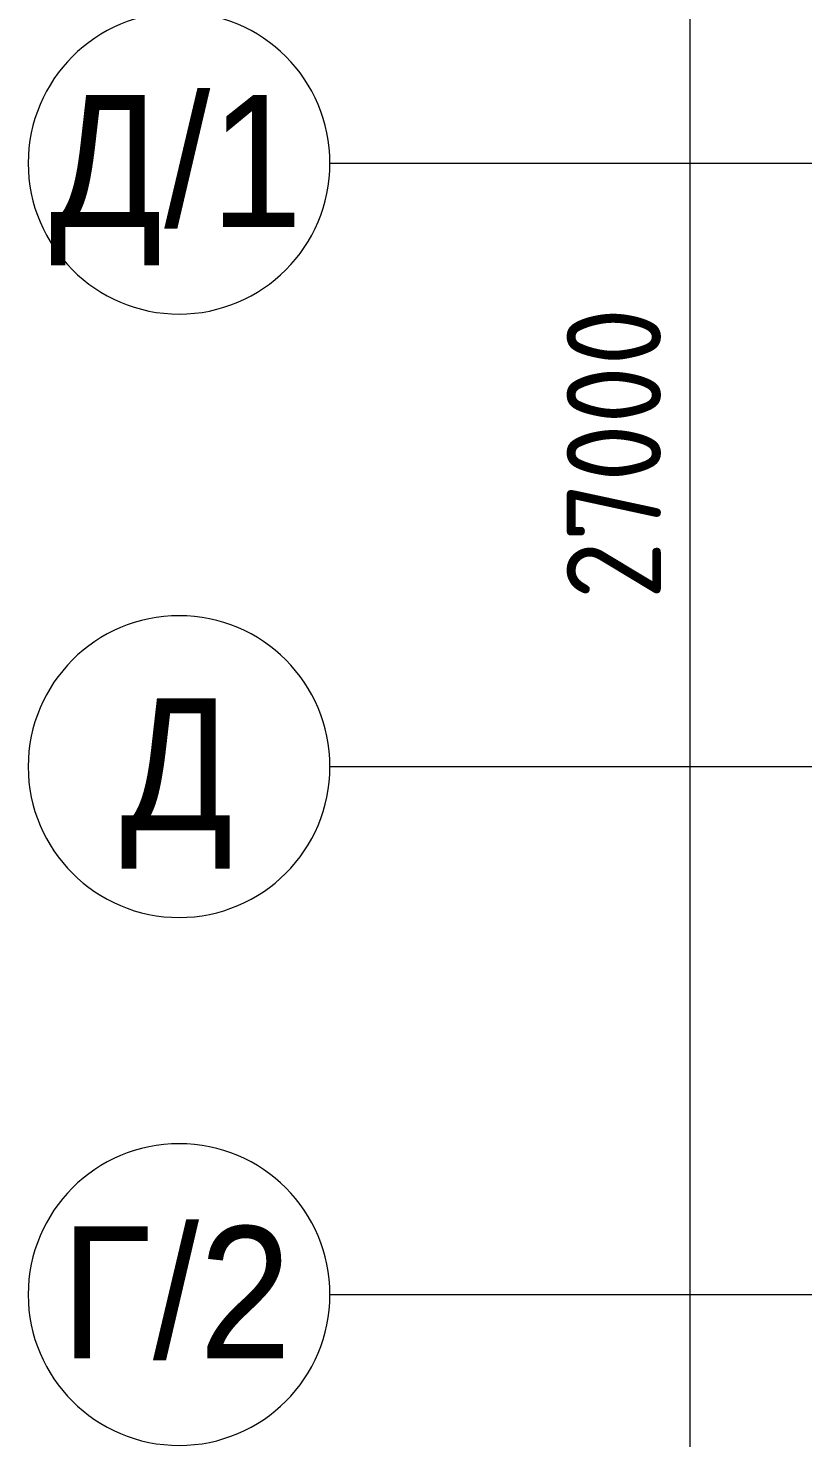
# Model space of a CAD drawing. Header units: millimetres. Extents: x -3245 to 186632, y -8553 to 29000.
# Drawn here: x -3245 to -1192, y 11620 to 15358 of the extents above; entities that cross this region are included whole.
import ezdxf

# ---------------------------------------------------------------- set-up
doc = ezdxf.new("R2010")
doc.units = ezdxf.units.MM
for name, color, linetype, lineweight in [('A-ANNO-DIMS', 7, 'Continuous', 9), ('A-ANNO-DIMS-100', 7, 'Continuous', 9), ('Оси', 7, 'Continuous', 9), ('Оси-1', 7, 'Continuous', 20)]:
    doc.layers.add(name, color=color, linetype=linetype, lineweight=lineweight)
doc.styles.add('Arial', font='arial.ttf', dxfattribs={"width": 0.9, "height": 350})
doc.styles.add('ISOCPEUR', font='isocpeur.ttf', dxfattribs={"width": 0.9, "height": 250})
doc.dimstyles.new('ISO-2_5_0_9К_БОЛЬШОЙ_1', dxfattribs={"dimscale": 304.8, "dimtxt": 248.995294, "dimasz": 0.492126, "dimexe": 0.393701, "dimexo": 0.984252, "dimgap": 0, "dimtad": 1, "dimdec": 0, "dimrnd": 10, "dimzin": 0, "dimdsep": 46, "dimtxsty": 'ISOCPEUR', "dimblk1": 'OBLIQUE', "dimblk2": 'OBLIQUE', "dimsah": 1, "dimcen": 0.09, "dimdle": 0.393701, "dimazin": 0, "dimtfac": 1, "dimtdec": 4, "dimtix": 1, "dimtmove": 2, "dimatfit": 3, "dimfxl": 1, "dimtvp": 1, "dimtolj": 1, "dimtzin": 0, "dimarcsym": 2})

# ---------------------------------------------------------------- blocks, each defined once
blk = doc.blocks.new('Ось сетки - D8-29747960-План отделки стен 2 этажа в осях 1-12')
at = {"layer": 'Оси-1'}
for start, end in [(360, 180), (180, 360)]:
    blk.add_arc((0, 0), 4, start, end, dxfattribs=at)
blk = doc.blocks.new('DIMBLOCK12-План отделки стен 2 этажа в осях 1-12')
at = {"layer": 'A-ANNO-DIMS-100'}
for p, q in [((-1491.1, 27120), (-1491.1, -120)), ((-1685.1, 27000), (-1371.1, 27000)), ((-1491.1, 27000), (-1685.1, 27000)), ((-1685.1, 0), (-1371.1, 0)), ((-1491.1, 0), (-1685.1, 0))]:
    blk.add_line(p, q, dxfattribs=at)
at = {"layer": 'A-ANNO-DIMS-100', "lineweight": 20}
for p, q in [((-1491.1, 27000), (-1566.1, 27075)), ((-1491.1, 27000), (-1416.1, 26925)), ((-1491.1, 0), (-1566.1, 75)), ((-1491.1, 0), (-1416.1, -75))]:
    blk.add_line(p, q, dxfattribs=at)
at = {"layer": 'A-ANNO-DIMS-100', "color": 0, "insert": (-1817.7, 13843.2), "char_height": 250, "width": 948.097, "attachment_point": 1, "rotation": 90, "line_spacing_factor": 1.149209, "style": 'ISOCPEUR'}
blk.add_mtext('27000', dxfattribs=at)
blk = doc.blocks.new('_Oblique')
at = {"color": 0, "linetype": 'ByBlock', "lineweight": -2}
blk.add_line((-0.5, -0.5), (0.5, 0.5), dxfattribs=at)

msp = doc.modelspace()

# ---------------------------------------------------------------- linework, layer by layer
at = {"layer": 'Оси'}
for p, q in [((-2445, 15000), (55, 15000)), ((-2445, 13400), (55, 13400)), ((-2445, 12000), (55, 12000))]:
    msp.add_line(p, q, dxfattribs=at)

# ---------------------------------------------------------------- block references
at = {"layer": 'Оси-1', "xscale": 99.99999999999993, "yscale": 99.99999999999993, "zscale": 99.99999999999993, "rotation": 269.9999999999994}
for p in [(-2845, 15000), (-2845, 13400), (-2845, 12000)]:
    msp.add_blockref('Ось сетки - D8-29747960-План отделки стен 2 этажа в осях 1-12', p, dxfattribs=at)

# ---------------------------------------------------------------- texts
at = {"layer": 'Оси', "char_height": 350, "attachment_point": 1, "style": 'Arial'}
for s, insert, width in [('\\fArial|b0|i0|c204|p34|;\\W.9;Д', (-3188.2, 15181), 367.975), ('/1', (-2884.6, 15181), 454.557), ('\\fArial|b0|i0|c204|p34|;\\W.9;Д', (-3000.5, 13581), 367.975), ('/2', (-2914.4, 12181), 454.557), ('\\fArial|b0|i0|c204|p34|;\\W.9;Г', (-3158.5, 12181), 295.823)]:
    msp.add_mtext(s, dxfattribs=dict(at, insert=insert, width=width))

# ---------------------------------------------------------------- dimensions: what is measured, and where the dimension line sits
at = {"layer": 'A-ANNO-DIMS'}
dim = msp.add_linear_dim(base=(-1491.1, 0), p1=(-1385.1, 27000), p2=(-1385.1, 0), angle=90, dimstyle='ISO-2_5_0_9К_БОЛЬШОЙ_1', override={"dimpost": '<>', "dimfxl": 26999.999823}, dxfattribs=at)
dim.commit()
dim.dimension.update_dxf_attribs({"geometry": 'DIMBLOCK12-План отделки стен 2 этажа в осях 1-12', "text_midpoint": (-1651.1, 14317.2), "dimtype": 160, "text_rotation": 90})

doc.saveas('drawing.dxf')
